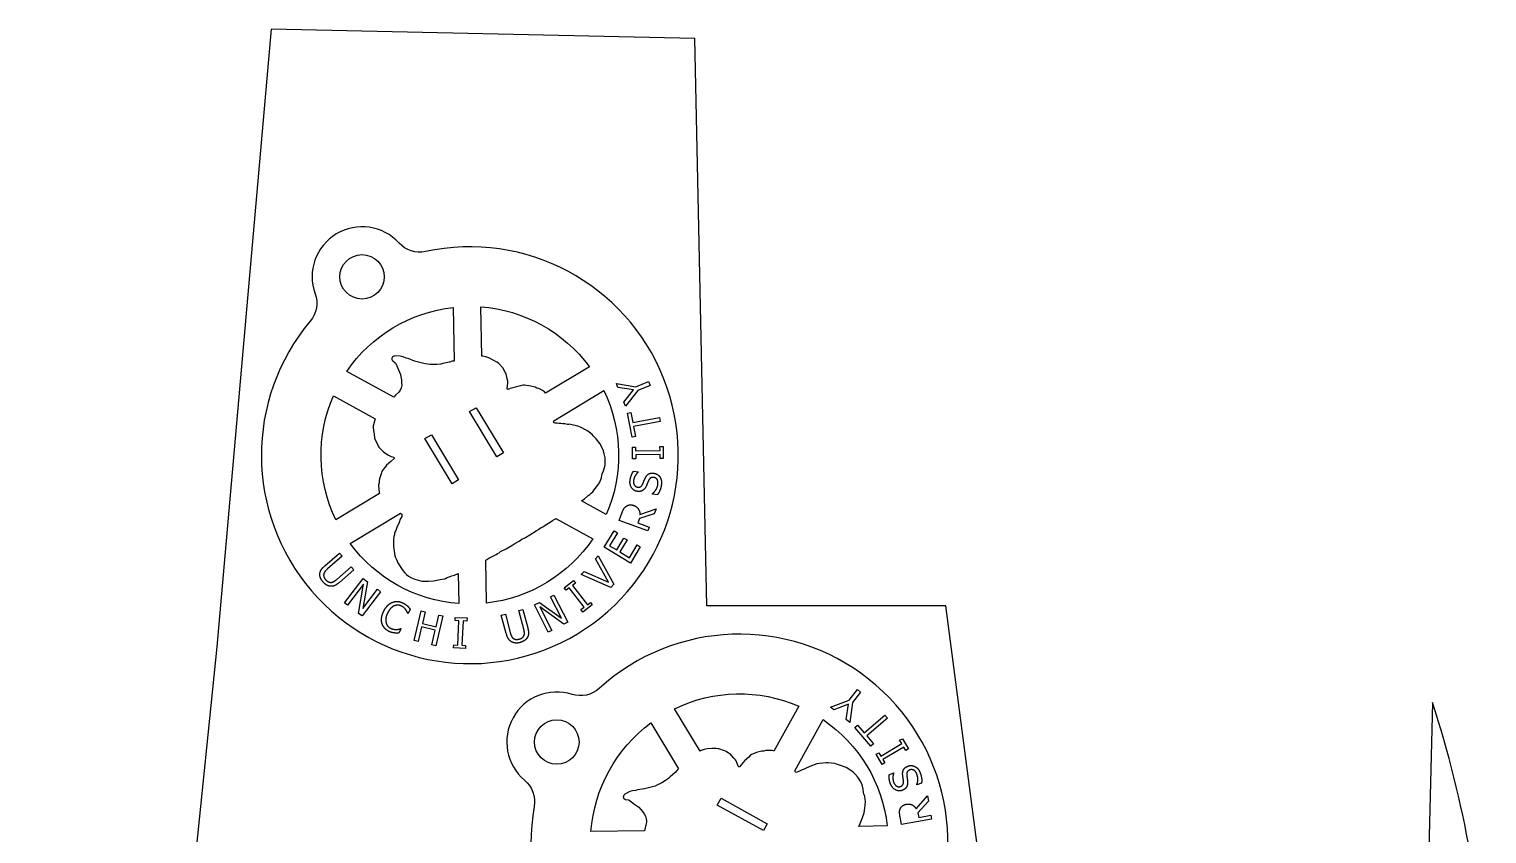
# Model space of a CAD drawing. Header units: millimetres. Extents: x -1 to 165, y -1 to 152.
# Drawn here: x 59.7 to 164.6, y 93.8 to 151.7 of the extents above; entities that cross this region are included whole.
import ezdxf

# ---------------------------------------------------------------- set-up
doc = ezdxf.new("R2010")
doc.units = ezdxf.units.MM
doc.layers.add('SCRAP_OUTLINE', color=5, linetype='Continuous')

msp = doc.modelspace()

# ---------------------------------------------------------------- linework, layer by layer
for points in [[(86.34, 136.31, 0.821365), (80.3, 132.66, -0.267689), (79.95, 130.69, 6.023346), (88.25, 135.7, -0.267689)], [(82.58, 127.07, -0.218412), (90.23, 131.68), (90.3, 127.82), (90.16, 127.8), (89.96, 127.73), (89.5, 127.63), (89.34, 127.59), (89.07, 127.57), (88.74, 127.56), (88.59, 127.57), (88.42, 127.6), (88.21, 127.61), (87.46, 127.8), (86.99, 127.99), (86.85, 128.03), (86.64, 128.12), (86.51, 128.15), (86.41, 128.17), (86.03, 128.19), (85.96, 128.17), (85.88, 128.12), (85.84, 128.07), (85.83, 128.02), (85.82, 127.98), (85.83, 127.94), (85.85, 127.89), (85.9, 127.83), (86.05, 127.7), (86.11, 127.65), (86.3, 127.19), (86.45, 126.86), (86.47, 126.68), (86.52, 126.46), (86.52, 126.26), (86.54, 126.08), (86.52, 125.99), (86.49, 125.88), (86.44, 125.78), (86.37, 125.66), (86.32, 125.58), (86.09, 125.37), (85.96, 125.21)], [(96.89, 125.51), (96.8, 125.6), (96.66, 125.7), (96.45, 125.81), (96.37, 125.84), (96.25, 125.87), (96.14, 125.94), (96.03, 125.97), (95.82, 126.02), (95.37, 126.09), (95.25, 126.09), (95.09, 126.04), (94.69, 125.95), (94.52, 125.89), (94.34, 125.84), (94.18, 125.77), (94.16, 125.77), (94.14, 125.78), (94.12, 125.81), (94.12, 125.84), (94.18, 126.25), (94.17, 126.36), (94.13, 126.53), (94.05, 126.91), (94.03, 126.95), (93.98, 127.03), (93.89, 127.19), (93.83, 127.3), (93.53, 127.64), (93.49, 127.67), (93.38, 127.74), (93.12, 127.89), (92.81, 128.04), (92.59, 128.11), (92.36, 128.16), (92.29, 128.16), (92.22, 131.72, -0.218412), (100.04, 127.41)], [(84.62, 123.66), (84.5, 123.22), (84.49, 123.16), (84.49, 123), (84.5, 122.84), (84.56, 122.53), (84.58, 122.3), (84.63, 122.14), (84.78, 121.83), (84.83, 121.7), (84.88, 121.61), (85.23, 121.28), (85.54, 121.08), (85.77, 120.96), (85.94, 120.89), (85.98, 120.86), (85.99, 120.85), (85.98, 120.81), (85.96, 120.78), (85.74, 120.6), (85.44, 120.32), (85.35, 120.19), (85.17, 119.98), (85.11, 119.88), (85.07, 119.77), (84.93, 119.33), (84.9, 119.22), (84.9, 119.06), (84.87, 118.91), (84.89, 118.56), (84.92, 118.37), (84.94, 118.29), (81.79, 116.39, -0.218412), (81.62, 125.32)], [(99.47, 117.75), (99.65, 117.88), (99.95, 118.14), (100.07, 118.22), (100.16, 118.31), (100.29, 118.41), (100.38, 118.54), (100.63, 118.85), (100.76, 119.05), (100.92, 119.41), (100.94, 119.61), (100.96, 119.7), (101.06, 119.92), (101.16, 120.23), (101.17, 120.36), (101.18, 120.54), (101.18, 120.86), (101.11, 121.15), (101.05, 121.35), (100.98, 121.52), (100.78, 121.88), (100.53, 122.22), (100.32, 122.43), (100.23, 122.54), (100.01, 122.69), (99.85, 122.83), (99.72, 122.9), (99.5, 123), (99.28, 123.1), (99.1, 123.16), (98.57, 123.27), (98.53, 123.26), (98.46, 123.25), (98.28, 123.29), (98.12, 123.3), (97.98, 123.33), (97.84, 123.33), (97.71, 123.35), (97.57, 123.35), (97.5, 123.37), (97.47, 123.4), (97.46, 123.41), (97.47, 123.52), (101.08, 125.7, -0.218412), (101.25, 116.77)], [(86.45, 116.87), (86.48, 116.85), (86.53, 116.8), (86.55, 116.76), (86.55, 116.69), (86.53, 116.63), (86.42, 116.44), (86.34, 116.19), (86.17, 115.83), (86.11, 115.62), (86.04, 115.51), (86.02, 115.46), (86.01, 115.3), (85.97, 115.2), (85.94, 114.94), (85.93, 114.81), (85.93, 114.54), (85.96, 114.27), (85.98, 114.14), (86.04, 113.8), (86.07, 113.72), (86.14, 113.59), (86.2, 113.42), (86.26, 113.3), (86.56, 112.81), (86.74, 112.59), (86.88, 112.45), (87.03, 112.33), (87.24, 112.22), (87.47, 112.11), (87.98, 111.98), (88.46, 111.98), (88.82, 112.01), (89.06, 112.05), (89.31, 112.1), (89.61, 112.14), (89.69, 112.17), (89.8, 112.23), (90.03, 112.31), (90.14, 112.37), (90.32, 112.42), (90.6, 112.54), (90.64, 110.36, -0.218412), (82.82, 114.68)], [(100.28, 115.02, -0.218412), (92.64, 110.4), (92.58, 113.49), (92.81, 113.64), (93.03, 113.76), (93.32, 113.9), (93.43, 113.97), (93.54, 114.02), (93.65, 114.1), (94.05, 114.31), (94.52, 114.6), (94.68, 114.68), (94.98, 114.86), (95.18, 114.99), (95.44, 115.12), (95.74, 115.32), (96.21, 115.61), (96.38, 115.69), (96.52, 115.82), (96.58, 115.85), (96.73, 115.9), (96.85, 116.01), (97.21, 116.23), (97.38, 116.35), (97.56, 116.44), (97.62, 116.49)], [(98.79, 103.83, 0.821365), (95.37, 97.65, -0.267689), (96.06, 95.77, 6.023346), (100.74, 104.26, -0.267689)], [(113.32, 99.75), (113.2, 99.79), (113.02, 99.8), (112.79, 99.79), (112.71, 99.78), (112.58, 99.75), (112.45, 99.75), (112.34, 99.73), (112.13, 99.66), (111.71, 99.5), (111.61, 99.43), (111.5, 99.31), (111.19, 99.04), (111.08, 98.9), (110.95, 98.77), (110.84, 98.62), (110.82, 98.61), (110.8, 98.61), (110.77, 98.63), (110.75, 98.66), (110.6, 99.04), (110.54, 99.13), (110.42, 99.25), (110.16, 99.55), (110.13, 99.57), (110.04, 99.61), (109.88, 99.71), (109.77, 99.77), (109.34, 99.92), (109.3, 99.92), (109.16, 99.93), (108.86, 99.93), (108.52, 99.9), (108.3, 99.86), (108.07, 99.78), (108.01, 99.75), (106.17, 102.8, -0.218412), (115.1, 102.98)], [(100.15, 93.95, -0.218412), (104.46, 101.77), (106.46, 98.46), (106.35, 98.37), (106.21, 98.21), (105.86, 97.9), (105.74, 97.78), (105.52, 97.63), (105.24, 97.46), (105.1, 97.39), (104.94, 97.33), (104.76, 97.23), (104, 97.02), (103.51, 96.95), (103.37, 96.92), (103.14, 96.89), (103.01, 96.86), (102.91, 96.82), (102.58, 96.64), (102.53, 96.59), (102.48, 96.51), (102.47, 96.44), (102.48, 96.4), (102.5, 96.36), (102.53, 96.32), (102.57, 96.3), (102.64, 96.27), (102.84, 96.24), (102.91, 96.21), (103.3, 95.91), (103.6, 95.7), (103.71, 95.56), (103.87, 95.4), (103.97, 95.22), (104.07, 95.07), (104.1, 94.98), (104.12, 94.87), (104.14, 94.76), (104.14, 94.63), (104.13, 94.53), (104.04, 94.23), (104, 94.02)], [(119.43, 94.33), (119.52, 94.53), (119.66, 94.9), (119.71, 95.03), (119.75, 95.16), (119.81, 95.3), (119.83, 95.46), (119.89, 95.85), (119.9, 96.09), (119.86, 96.48), (119.78, 96.68), (119.76, 96.76), (119.73, 97), (119.66, 97.32), (119.61, 97.43), (119.52, 97.6), (119.36, 97.88), (119.16, 98.09), (119.01, 98.23), (118.85, 98.34), (118.51, 98.56), (118.11, 98.72), (117.83, 98.8), (117.69, 98.85), (117.43, 98.88), (117.22, 98.91), (117.07, 98.91), (116.84, 98.89), (116.6, 98.86), (116.41, 98.83), (115.89, 98.65), (115.86, 98.62), (115.81, 98.58), (115.63, 98.52), (115.49, 98.45), (115.35, 98.41), (115.24, 98.34), (115.11, 98.29), (114.99, 98.23), (114.92, 98.21), (114.88, 98.22), (114.86, 98.22), (114.81, 98.32), (116.85, 102.01, -0.218412), (121.47, 94.37)]]:
    msp.add_lwpolyline(points, format="xyb", close=True)
for points in [[(102.09, 125.92), (101.98, 126.21), (103.39, 125.97), (104.3, 126.34), (104.41, 126.07), (103.53, 125.71), (102.64, 124.56), (102.52, 124.86), (103.21, 125.75)], [(91.89, 124.46), (93.85, 121.21), (93.38, 120.92), (91.42, 124.18)], [(105.08, 123.75), (105.13, 123.47), (103.22, 123.11), (103.36, 122.38), (103.11, 122.34), (102.78, 124.07), (103.03, 124.12), (103.17, 123.4)], [(88.67, 122.52), (90.63, 119.26), (90.16, 118.98), (88.2, 122.24)], [(105.11, 121.66), (105.34, 121.66), (105.35, 120.81), (105.12, 120.81), (105.12, 121.09), (103.37, 121.06), (103.37, 120.78), (103.15, 120.78), (103.14, 121.63), (103.36, 121.63), (103.36, 121.35), (105.12, 121.38)], [(103.7, 114.45), (102.99, 113.27), (101.11, 114.42), (101.82, 115.59), (102.05, 115.46), (101.48, 114.53), (102, 114.22), (102.52, 115.08), (102.75, 114.95), (102.22, 114.08), (102.92, 113.66), (103.48, 114.58)], [(100.48, 113.58), (100.68, 113.8), (101.79, 111.75), (101.58, 111.52), (99.44, 112.45), (99.65, 112.68), (101.41, 111.9)], [(85.01, 111.22), (83.68, 109.47), (83.42, 109.66), (83.78, 111.77), (82.64, 110.25), (82.42, 110.42), (83.75, 112.17), (84.08, 111.92), (83.74, 110), (84.79, 111.39)], [(100.11, 110.45), (100.24, 110.27), (99.57, 109.75), (99.43, 109.93), (99.65, 110.1), (98.59, 111.49), (98.36, 111.32), (98.23, 111.5), (98.9, 112.02), (99.04, 111.84), (98.82, 111.67), (99.89, 110.28)], [(97.48, 110.98), (98.48, 109.03), (98.19, 108.88), (96.46, 110.12), (97.33, 108.43), (97.08, 108.31), (96.08, 110.27), (96.45, 110.45), (98.03, 109.31), (97.24, 110.86)], [(89.49, 109.47), (88.98, 107.33), (88.69, 107.4), (88.94, 108.44), (87.96, 108.68), (87.71, 107.63), (87.42, 107.7), (87.93, 109.84), (88.22, 109.77), (88.02, 108.93), (89, 108.7), (89.2, 109.54)], [(91.13, 107.35), (91.12, 107.13), (90.27, 107.17), (90.28, 107.4), (90.56, 107.38), (90.65, 109.13), (90.38, 109.15), (90.39, 109.37), (91.24, 109.33), (91.23, 109.1), (90.95, 109.12), (90.85, 107.37)], [(117.62, 102.71), (117.38, 102.9), (118.72, 103.41), (119.32, 104.17), (119.55, 103.99), (118.97, 103.25), (118.77, 101.8), (118.52, 102.01), (118.67, 103.12)], [(121.29, 102.33), (121.48, 102.11), (120.01, 100.84), (120.49, 100.28), (120.29, 100.11), (119.14, 101.45), (119.33, 101.62), (119.82, 101.06)], [(122.36, 100.53), (122.56, 100.64), (122.99, 99.91), (122.8, 99.8), (122.66, 100.04), (121.15, 99.14), (121.3, 98.9), (121.1, 98.79), (120.67, 99.52), (120.86, 99.63), (121, 99.39), (122.51, 100.29)], [(109.51, 96.35), (112.84, 94.51), (112.57, 94.03), (109.24, 95.86)]]:
    msp.add_lwpolyline(points, close=True)
for points in [[(103.21, 119.89), (103.56, 119.84), (103.55, 119.82)], [(104.93, 118.2), (104.57, 118.25), (104.57, 118.27)], [(103.67, 116.78), (104.83, 117.19), (104.7, 116.83), (103.64, 116.48), (103.53, 116.17), (104.35, 115.86), (104.25, 115.59), (102.18, 116.35), (102.38, 116.88)], [(81.01, 113.09), (82.05, 113.99), (82.24, 113.77), (81.2, 112.87)], [(81.86, 112.1), (82.9, 113.01), (83.09, 112.79), (82.05, 111.89)], [(87.15, 109.95), (87, 109.64), (86.98, 109.65)], [(94.06, 108.2), (93.7, 109.53), (93.99, 109.6), (94.34, 108.28)], [(95.32, 108.53), (94.96, 109.86), (95.24, 109.94), (95.6, 108.61)], [(86.46, 108.56), (86.48, 108.55), (86.33, 108.23)], [(121.6, 98.05), (121.93, 98.18), (121.93, 98.16)], [(123.55, 95.59), (124.36, 96.52), (124.43, 96.15), (123.68, 95.31), (123.74, 94.98), (124.6, 95.13), (124.65, 94.84), (122.49, 94.47), (122.39, 95.02)], [(123.94, 97.44), (123.6, 97.31), (123.59, 97.33)]]:
    msp.add_lwpolyline(points)
for centre in [(83.68, 133.88), (97.69, 100.4)]:
    msp.add_circle(centre, 1.6)
for points in [[(102.97, 119.27), (103, 119.45), (103.12, 119.76), (103.21, 119.89)], [(103.55, 119.82), (103.44, 119.73), (103.25, 119.43), (103.22, 119.25)], [(104.06, 119.4), (104.16, 119.62), (104.47, 119.78), (104.67, 119.75)], [(104.67, 119.75), (104.8, 119.73), (105.03, 119.59), (105.11, 119.48)], [(103.48, 118.44), (103.21, 118.48), (102.92, 118.95), (102.97, 119.27)], [(103.22, 119.25), (103.19, 119.05), (103.34, 118.77), (103.49, 118.75)], [(103.49, 118.75), (103.63, 118.72), (103.82, 118.84), (103.88, 118.98)], [(103.88, 118.98), (103.91, 119.06), (104.02, 119.32), (104.06, 119.4)], [(104.14, 118.85), (104.09, 118.74), (103.97, 118.58), (103.89, 118.52)], [(104.3, 119.23), (104.25, 119.13), (104.19, 118.97), (104.14, 118.85)], [(104.67, 119.44), (104.54, 119.46), (104.36, 119.36), (104.3, 119.23)], [(104.57, 118.27), (104.73, 118.4), (104.93, 118.73), (104.96, 118.9)], [(104.96, 118.9), (105, 119.14), (104.84, 119.42), (104.67, 119.44)], [(105.21, 118.88), (105.18, 118.65), (105.03, 118.33), (104.93, 118.2)], [(105.11, 119.48), (105.18, 119.36), (105.25, 119.08), (105.21, 118.88)], [(103.89, 118.52), (103.81, 118.46), (103.6, 118.42), (103.48, 118.44)], [(102.38, 116.88), (102.44, 117.06), (102.57, 117.28), (102.68, 117.36)], [(102.68, 117.36), (102.79, 117.45), (103.06, 117.49), (103.22, 117.43)], [(103.22, 117.43), (103.44, 117.35), (103.67, 117.01), (103.67, 116.78)], [(80.64, 112.49), (80.65, 112.66), (80.83, 112.94), (81.01, 113.09)], [(80.87, 111.92), (80.74, 112.07), (80.63, 112.35), (80.64, 112.49)], [(80.93, 112.51), (80.9, 112.41), (80.96, 112.19), (81.06, 112.08)], [(81.2, 112.87), (81.09, 112.77), (80.96, 112.61), (80.93, 112.51)], [(81.41, 111.61), (81.26, 111.62), (81, 111.77), (80.87, 111.92)], [(81.06, 112.08), (81.15, 111.98), (81.36, 111.88), (81.46, 111.89)], [(82.05, 111.89), (81.88, 111.74), (81.57, 111.59), (81.41, 111.61)], [(81.46, 111.89), (81.56, 111.9), (81.74, 112.01), (81.86, 112.1)], [(85.23, 109.8), (85.35, 110.05), (85.65, 110.36), (85.84, 110.44)], [(85.97, 110.19), (85.84, 110.13), (85.6, 109.86), (85.51, 109.67)], [(85.84, 110.44), (86.02, 110.52), (86.41, 110.51), (86.61, 110.41)], [(86.5, 110.19), (86.38, 110.25), (86.1, 110.25), (85.97, 110.19)], [(86.83, 109.92), (86.77, 110), (86.62, 110.13), (86.5, 110.19)], [(86.61, 110.41), (86.71, 110.37), (86.87, 110.25), (86.94, 110.2)], [(86.94, 110.2), (86.99, 110.14), (87.1, 110.02), (87.15, 109.95)], [(85.12, 108.92), (85.06, 109.1), (85.11, 109.55), (85.23, 109.8)], [(85.51, 109.67), (85.41, 109.47), (85.37, 109.13), (85.41, 108.99)], [(86.98, 109.65), (86.96, 109.69), (86.89, 109.84), (86.83, 109.92)], [(85.63, 108.35), (85.44, 108.45), (85.18, 108.73), (85.12, 108.92)], [(85.41, 108.99), (85.44, 108.85), (85.62, 108.64), (85.75, 108.58)], [(86.02, 108.25), (85.92, 108.26), (85.75, 108.3), (85.63, 108.35)], [(85.75, 108.58), (85.86, 108.53), (86.08, 108.49), (86.18, 108.5)], [(86.33, 108.23), (86.25, 108.23), (86.11, 108.23), (86.02, 108.25)], [(86.18, 108.5), (86.27, 108.51), (86.42, 108.54), (86.46, 108.56)], [(94.44, 107.61), (94.3, 107.69), (94.12, 107.97), (94.06, 108.2)], [(94.34, 108.28), (94.38, 108.13), (94.47, 107.94), (94.55, 107.87)], [(94.99, 107.81), (95.12, 107.84), (95.3, 107.98), (95.34, 108.09)], [(95.34, 108.09), (95.37, 108.18), (95.35, 108.39), (95.32, 108.53)], [(95.6, 108.61), (95.66, 108.39), (95.65, 108.05), (95.57, 107.91)], [(95.05, 107.56), (94.87, 107.51), (94.56, 107.54), (94.44, 107.61)], [(94.55, 107.87), (94.63, 107.8), (94.85, 107.77), (94.99, 107.81)], [(95.57, 107.91), (95.49, 107.79), (95.25, 107.62), (95.05, 107.56)], [(122.58, 98.05), (122.56, 98.29), (122.75, 98.58), (122.94, 98.66)], [(122.94, 98.66), (123.06, 98.71), (123.33, 98.7), (123.45, 98.64)], [(123.45, 98.64), (123.58, 98.58), (123.77, 98.36), (123.84, 98.18)], [(121.7, 97.39), (121.64, 97.56), (121.59, 97.89), (121.6, 98.05)], [(121.93, 98.16), (121.88, 98.02), (121.87, 97.67), (121.93, 97.5)], [(122.42, 97.2), (122.55, 97.25), (122.65, 97.45), (122.64, 97.59)], [(122.64, 97.59), (122.63, 97.68), (122.59, 97.96), (122.58, 98.05)], [(123.09, 98.39), (122.97, 98.34), (122.86, 98.16), (122.88, 98.02)], [(122.88, 98.02), (122.89, 97.91), (122.91, 97.74), (122.93, 97.61)], [(122.93, 97.61), (122.94, 97.49), (122.92, 97.29), (122.88, 97.2)], [(123.61, 98.07), (123.53, 98.29), (123.25, 98.45), (123.09, 98.39)], [(123.59, 97.33), (123.67, 97.51), (123.67, 97.91), (123.61, 98.07)], [(123.84, 98.18), (123.93, 97.95), (123.96, 97.61), (123.94, 97.44)], [(122.56, 96.92), (122.31, 96.83), (121.82, 97.09), (121.7, 97.39)], [(121.93, 97.5), (122.01, 97.31), (122.27, 97.14), (122.42, 97.2)], [(122.88, 97.2), (122.83, 97.11), (122.68, 96.97), (122.56, 96.92)], [(122.39, 95.02), (122.36, 95.21), (122.35, 95.47), (122.41, 95.6)], [(122.41, 95.6), (122.46, 95.72), (122.67, 95.89), (122.84, 95.92)], [(122.84, 95.92), (123.07, 95.97), (123.44, 95.78), (123.55, 95.59)]]:
    msp.add_open_spline(points, degree=2)
at = {"layer": 'SCRAP_OUTLINE', "color": 5}
msp.add_lwpolyline([(39.82, -0.39), (114.11, -0.39, -0.210253), (121.04, -0.98), (158.54, -1.49), (158.17, 2.63, 0.285003), (158.63, 6.28), (158.65, 8.66, 0.036092), (162.8, 50.18), (164.62, 81.27, 0.068881), (160.7, 103.25), (160.3, 86.9), (157.51, 85.65), (128.95, 85.31), (125.68, 110.21), (108.49, 110.2), (107.62, 151.02), (77.14, 151.7), (73.24, 107.25), (66.82, 44.63, -0.438121), (58.45, 39.72)], format="xyb", dxfattribs=at)

doc.saveas('drawing.dxf')
